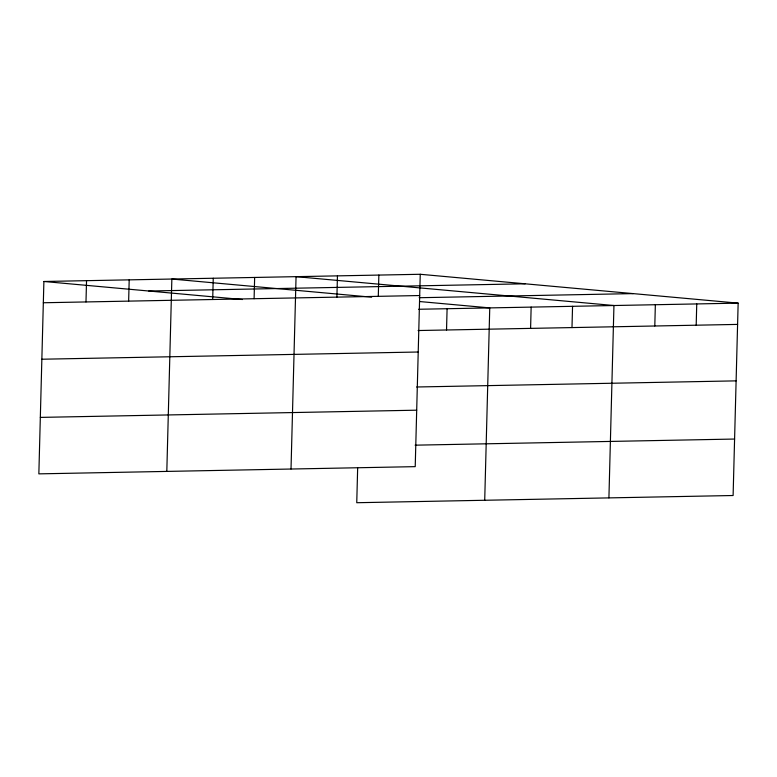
<?xml version="1.0" encoding="UTF-8"?>
<svg xmlns="http://www.w3.org/2000/svg" width="777" height="777" viewBox="0 0 777 777"><rect width="100%" height="100%" fill="white"/><g stroke="black" fill="none" stroke-linecap="round" stroke-linejoin="round"><path stroke-width="1.17" d="M43.891 281.488L38.85 473.863L415.219 466.647L420.25 274.281L43.891 281.488L242.463 299.524M85.985 301.942L86.538 280.672M128.642 301.126L129.196 279.856M166.812 471.406L171.853 279.04L371.629 297.173M212.694 299.514L213.248 278.244M254.098 298.718L254.652 277.447M291.016 469.026L296.056 276.661L613.947 305.516L608.915 497.892M336.897 297.135L337.451 275.864M357.663 467.88L356.75 502.719L733.109 495.512L738.15 303.137L420.25 274.281M378.292 296.338L378.855 275.068M446.532 329.982L447.096 308.712M484.712 500.271L489.753 307.896L419.813 301.554M530.594 328.38L531.147 307.109M571.989 327.583L572.552 306.313M654.797 325.99L655.351 304.72M696.192 325.204L696.746 303.933M148.795 291.016L525.155 283.799M43.327 302.758L419.697 295.542M419.143 297.717L633.245 293.609M418.657 309.265L738.15 303.137M418.104 330.536L737.596 324.407M41.851 359.227L418.22 352.01M416.618 386.995L736.11 380.866M40.326 417.395L416.695 410.188M415.103 445.172L734.595 439.044"/></g></svg>
